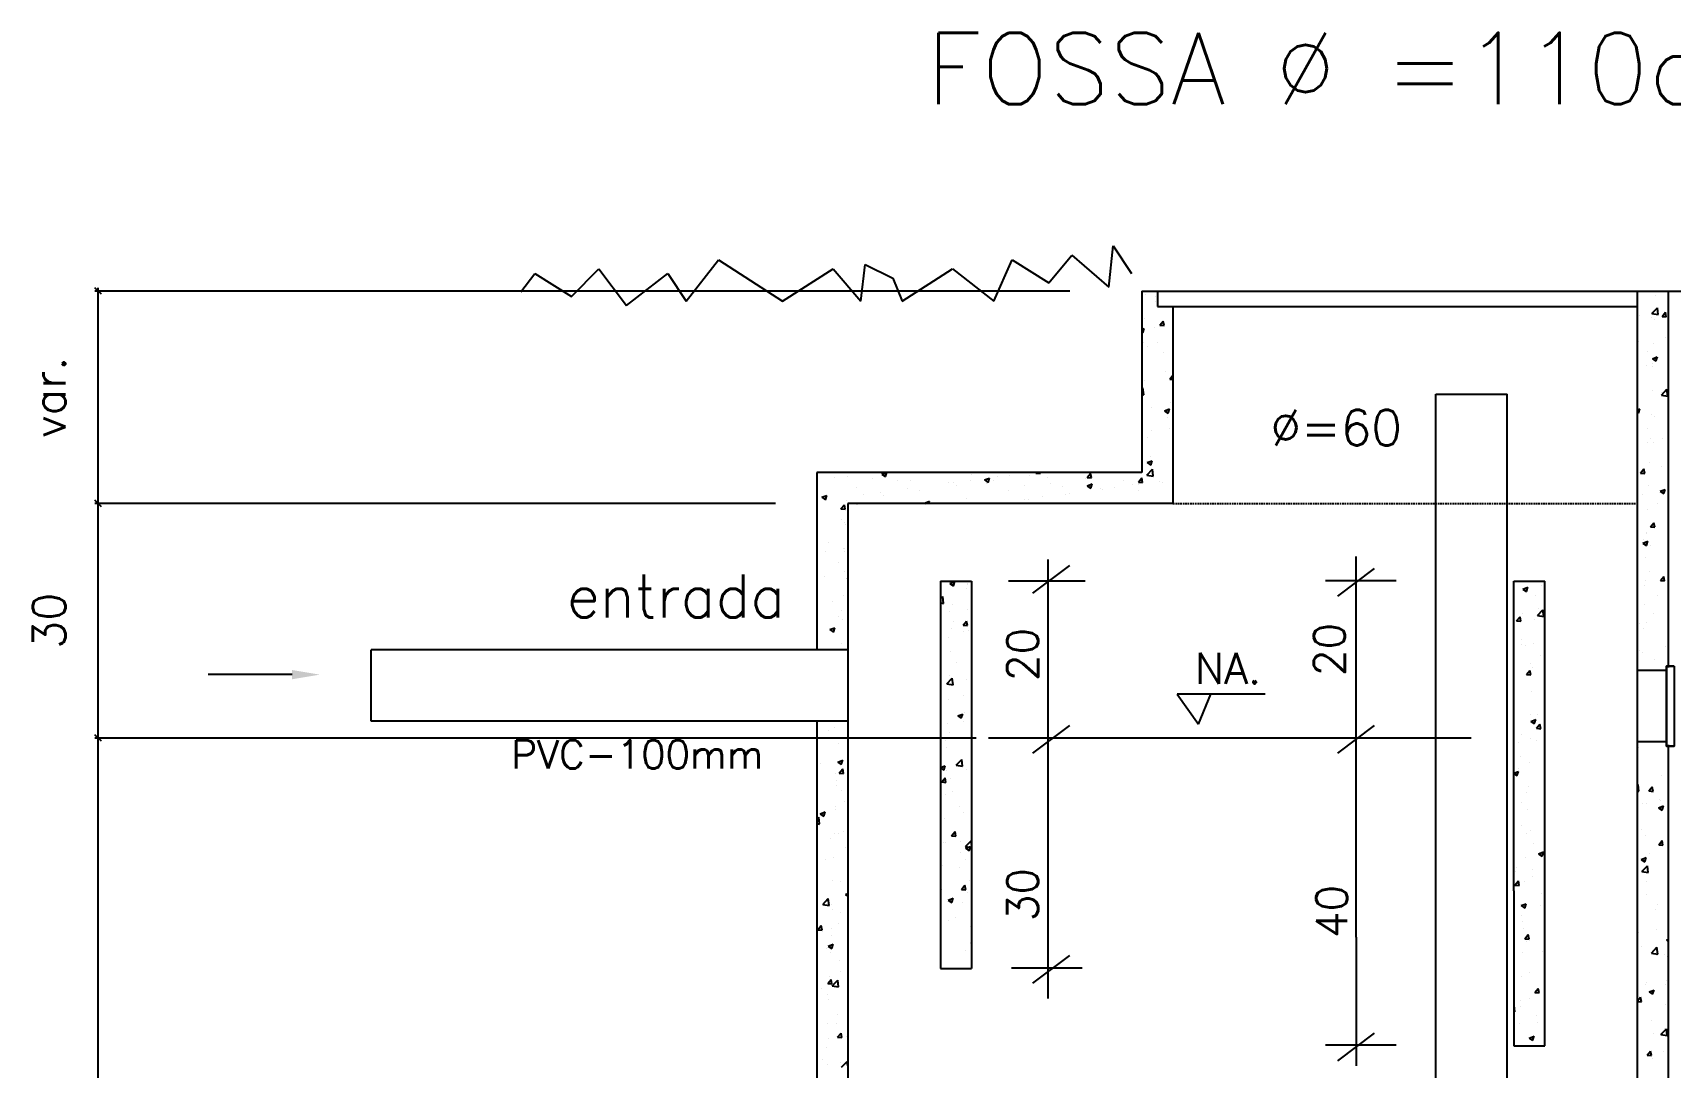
# Model space of a CAD drawing. Extents: x -435 to 5505, y -2177 to 2023.
# Drawn here: x 2892 to 3393, y -794 to -477 of the extents above; entities that cross this region are included whole.
import ezdxf
from ezdxf.enums import TextEntityAlignment as Align

# ---------------------------------------------------------------- set-up
doc = ezdxf.new("R2010")
doc.units = 0
doc.header["$MEASUREMENT"] = 0
doc.linetypes.add('DASHED', pattern=[0.75, 0.5, -0.25])
doc.layers.get('0').update_dxf_attribs({"linetype": 'CONTINUOUS'})
doc.layers.get('DEFPOINTS').update_dxf_attribs({"linetype": 'CONTINUOUS'})
for name, color, linetype in [('COTAS', 1, 'CONTINUOUS'), ('HIDRA', 1, 'CONTINUOUS'), ('TXT', 7, 'CONTINUOUS')]:
    doc.layers.add(name, color=color, linetype=linetype)
doc.styles.add('ROMANS', font='romans')
doc.styles.get("Standard").update_dxf_attribs({"font": 'romans.shx', "height": 8})

msp = doc.modelspace()

# ---------------------------------------------------------------- linework, layer by layer
for p, q in [((3202.60975, -553.7811), (3209.63285, -545.35765)), ((3209.63285, -545.35765), (3220.86979, -555.18501)), ((3220.86979, -555.18501), (3222.27441, -542.54983)), ((3222.27441, -542.54983), (3227.89289, -550.97329)), ((3041.0786, -556.58892), (3045.29246, -550.97329)), ((3045.29246, -550.97329), (3056.52941, -557.99283)), ((3056.52941, -557.99283), (3064.95712, -549.56938)), ((3064.95712, -549.56938), (3073.38483, -560.80065)), ((3073.38483, -560.80065), (3086.0264, -550.97329)), ((3086.0264, -550.97329), (3091.64488, -559.39674)), ((3091.64488, -559.39674), (3101.47721, -546.76156)), ((3101.47721, -546.76156), (3121.14187, -559.39674)), ((3121.14187, -559.39674), (3136.59267, -549.56938)), ((3136.59267, -549.56938), (3145.02039, -559.39674)), ((3145.02039, -559.39674), (3146.42501, -548.16547)), ((3146.42501, -548.16547), (3154.85271, -552.37719)), ((3157.66195, -559.39674), (3173.11276, -549.56938)), ((3173.11276, -549.56938), (3185.75433, -559.39674)), ((3185.75433, -559.39674), (3191.3728, -546.76156)), ((3191.3728, -546.76156), (3202.60975, -553.7811)), ((3154.85271, -552.37719), (3157.66195, -559.39674)), ((3231.05328, -556.33171), (3231.05328, -611.83201)), ((3235.79103, -556.33171), (3235.79103, -561.06946)), ((3382.66129, -672.34676), (3382.66129, -556.33171)), ((3392.13679, -671.43084), (3392.13679, -556.33171)), ((3235.79103, -561.06946), (3382.66129, -561.06946)), ((3240.52878, -561.06946), (3240.52878, -621.30751)), ((3131.56052, -611.83201), (3131.56052, -666.02713)), ((3231.05328, -611.83201), (3131.56052, -611.83201)), ((3240.52878, -621.30751), (3141.03602, -621.30751)), ((3141.03602, -621.30751), (3141.03602, -687.86713)), ((3344.75929, -739.75127), (3344.75929, -644.99626)), ((3344.75929, -644.99626), (3354.23479, -644.99626)), ((3354.23479, -739.75127), (3354.23479, -644.99626)), ((2971.07682, -673.61384), (2945.40154, -673.61384)), ((3382.66129, -964.27211), (3382.66129, -672.34676)), ((3268.76996, -679.62036), (3241.86083, -679.62036)), ((3241.86083, -679.62036), (3248.31902, -688.76484)), ((3248.31902, -688.76484), (3252.0863, -679.62036)), ((3131.56052, -687.86713), (3131.56052, -957.68778)), ((3141.03602, -687.86713), (3141.03602, -954.05048)), ((3392.13679, -968.51599), (3392.13679, -695.1023)), ((3344.75929, -739.75127), (3344.75929, -787.12877)), ((3354.23479, -787.12877), (3354.23479, -739.75127)), ((3344.75929, -787.12877), (3354.23479, -787.12877))]:
    msp.add_line(p, q)
at = {"color": 0, "linetype": 'CONTINUOUS'}
for p, q in [((3232.01789, -557.37985), (3232.01789, -557.37985)), ((3235.27796, -559.66927), (3235.27796, -559.66927)), ((3235.31312, -558.08032), (3235.31312, -558.08032)), ((3388.13162, -557.72214), (3388.13162, -557.72214)), ((3231.75232, -564.65025), (3231.75232, -564.65025)), ((3236.51646, -566.80253), (3237.56935, -565.54775)), ((3237.82246, -566.91664), (3237.56994, -565.54765)), ((3383.23357, -563.7632), (3383.23357, -563.7632)), ((3386.87599, -564.4841), (3386.87599, -564.4841)), ((3387.028, -563.24075), (3388.72909, -561.46785)), ((3387.028, -563.24075), (3388.97038, -563.54199)), ((3387.86605, -564.99254), (3387.86605, -564.99254)), ((3388.70099, -563.0434), (3388.70099, -563.0434)), ((3388.97098, -563.54211), (3388.72969, -561.46797)), ((3390.13576, -564.07972), (3391.18864, -562.82494)), ((3390.13576, -564.07972), (3391.44117, -564.19393)), ((3391.44176, -564.19395), (3391.18923, -562.82496)), ((3231.05328, -568.01896), (3231.76128, -567.74718)), ((3231.05328, -568.8881), (3231.31844, -569.06696)), ((3231.06012, -569.24045), (3231.06012, -569.24045)), ((3231.31903, -569.06685), (3231.76186, -567.74708)), ((3234.99994, -567.56342), (3234.99994, -567.56342)), ((3236.51646, -566.80253), (3237.82187, -566.91674)), ((3240.36443, -566.4285), (3240.36443, -566.4285)), ((3391.22706, -570.56838), (3391.22706, -570.56838)), ((3231.48674, -571.92065), (3231.48674, -571.92065)), ((3232.86084, -573.41013), (3232.86084, -573.41013)), ((3235.66503, -572.17411), (3235.66503, -572.17411)), ((3237.52601, -575.08841), (3237.52601, -575.08841)), ((3382.95555, -571.65735), (3382.95555, -571.65735)), ((3385.63787, -574.83042), (3385.63787, -574.83042)), ((3387.60048, -572.26294), (3387.60048, -572.26294)), ((3231.22117, -579.19105), (3231.22117, -579.19105)), ((3238.37369, -580.83452), (3238.37369, -580.83452)), ((3385.48162, -579.18234), (3385.48162, -579.18234)), ((3387.1666, -577.07977), (3388.69581, -576.49276)), ((3387.1666, -577.07977), (3388.25298, -577.81254)), ((3387.2279, -578.57789), (3387.2279, -578.57789)), ((3387.3349, -579.53334), (3387.3349, -579.53334)), ((3388.25356, -577.81256), (3388.69639, -576.49279)), ((3231.05328, -586.26269), (3231.36033, -585.94268)), ((3231.60221, -588.01683), (3231.36092, -585.94269)), ((3231.78057, -583.70236), (3231.78057, -583.70236)), ((3239.54679, -583.2304), (3240.52878, -582.06011)), ((3239.54679, -583.2304), (3240.52878, -583.31632)), ((3231.05328, -587.93178), (3231.60163, -588.01682)), ((3239.82819, -590.50042), (3239.82819, -590.50042)), ((3387.06933, -586.80375), (3387.06933, -586.80375)), ((3389.92353, -588.13044), (3391.62462, -586.35754)), ((3389.92353, -588.13044), (3391.86591, -588.43168)), ((3389.93656, -587.2383), (3389.93656, -587.2383)), ((3391.86649, -588.4318), (3391.6252, -586.35766)), ((3234.12069, -591.99466), (3234.12069, -591.99466)), ((3237.95451, -592.96466), (3239.48372, -592.37766)), ((3237.95451, -592.96466), (3239.04088, -593.69743)), ((3238.7256, -594.92831), (3238.7256, -594.92831)), ((3239.04145, -593.69733), (3239.48429, -592.37756)), ((3240.30003, -594.0843), (3240.30003, -594.0843)), ((3382.66129, -592.60662), (3383.3818, -592.33004)), ((3382.66129, -593.46252), (3382.93897, -593.64981)), ((3382.93954, -593.64983), (3383.38237, -592.33006)), ((3386.80376, -594.07415), (3386.80376, -594.07415)), ((3387.7838, -594.59435), (3387.7838, -594.59435)), ((3234.08275, -599.11437), (3234.08275, -599.11437)), ((3239.55017, -598.39458), (3239.55017, -598.39458)), ((3385.68355, -598.39844), (3385.68355, -598.39844)), ((3232.79644, -601.06593), (3232.79644, -601.06593)), ((3385.57348, -602.48622), (3385.57348, -602.48622)), ((3386.53819, -601.34455), (3386.53819, -601.34455)), ((3387.50578, -602.4885), (3387.50578, -602.4885)), ((3390.28847, -601.33209), (3390.28847, -601.33209)), ((3232.55478, -612.60526), (3234.25586, -610.83236)), ((3232.64051, -608.80194), (3234.16971, -608.21493)), ((3232.64051, -608.80194), (3233.72688, -609.53471)), ((3233.72743, -609.53461), (3234.17027, -608.21483)), ((3233.80474, -607.00853), (3233.80474, -607.00853)), ((3234.49772, -612.90652), (3234.25642, -610.83237)), ((3383.56178, -611.99284), (3384.61467, -610.73806)), ((3384.86775, -612.10707), (3384.61522, -610.73808)), ((3386.27262, -608.61495), (3386.27262, -608.61495)), ((3390.03185, -610.01349), (3390.03185, -610.01349)), ((3136.85804, -613.24913), (3136.85804, -613.24913)), ((3141.00269, -613.08502), (3141.00269, -613.08502)), ((3148.51672, -613.74173), (3148.51672, -613.74173)), ((3151.51624, -612.34779), (3152.85989, -611.83201)), ((3151.51624, -612.34779), (3152.60261, -613.08055)), ((3152.60316, -613.08039), (3153.02204, -611.83201)), ((3156.37573, -614.18369), (3156.37573, -614.18369)), ((3160.1754, -614.23433), (3160.1754, -614.23433)), ((3169.11251, -611.9974), (3169.11251, -611.9974)), ((3171.83408, -614.72692), (3171.83408, -614.72692)), ((3173.27334, -614.97764), (3173.27334, -614.97764)), ((3174.32551, -615.78201), (3174.32551, -615.78201)), ((3178.74076, -614.25784), (3178.74076, -614.25784)), ((3178.88785, -612.28587), (3178.88785, -612.28587)), ((3182.90314, -614.0969), (3184.43235, -613.5099)), ((3182.90314, -614.0969), (3183.98951, -614.82967)), ((3183.49277, -615.21952), (3183.49277, -615.21952)), ((3183.99007, -614.82953), (3184.4329, -613.50976)), ((3185.53897, -614.24424), (3185.53897, -614.24424)), ((3187.01227, -613.16887), (3187.01227, -613.16887)), ((3190.54653, -612.77847), (3190.54653, -612.77847)), ((3195.15145, -615.71212), (3195.15145, -615.71212)), ((3196.57049, -612.84608), (3196.57049, -612.84608)), ((3198.61256, -611.97463), (3198.73224, -611.83201)), ((3198.61256, -611.97463), (3199.91797, -612.08884)), ((3199.91853, -612.08872), (3199.87117, -611.83201)), ((3202.20521, -613.27106), (3202.20521, -613.27106)), ((3202.92699, -615.26784), (3202.92699, -615.26784)), ((3213.86389, -613.76366), (3213.86389, -613.76366)), ((3214.27752, -613.34514), (3215.33041, -612.09036)), ((3214.27752, -613.34514), (3215.58294, -613.45935)), ((3214.29005, -615.84602), (3215.81925, -615.25901)), ((3214.29005, -615.84602), (3215.37642, -616.57879)), ((3215.58349, -613.45924), (3215.33096, -612.09025)), ((3215.37697, -616.57867), (3215.81981, -615.2589)), ((3215.66378, -613.08155), (3215.66378, -613.08155)), ((3225.52258, -614.25626), (3225.52258, -614.25626)), ((3228.0593, -615.62248), (3228.0593, -615.62248)), ((3229.89332, -615.54306), (3229.89332, -615.54306)), ((3229.94249, -614.71565), (3230.99537, -613.46087)), ((3229.94249, -614.71565), (3231.2479, -614.82986)), ((3231.24845, -614.82976), (3230.99592, -613.46077)), ((3232.55478, -612.60526), (3234.49715, -612.9065)), ((3236.3308, -614.53351), (3236.3308, -614.53351)), ((3237.18126, -614.74886), (3237.18126, -614.74886)), ((3383.56178, -611.99284), (3384.86719, -612.10705)), ((3386.00705, -615.88535), (3386.00705, -615.88535)), ((3131.94829, -620.41818), (3131.94829, -620.41818)), ((3133.16578, -619.39187), (3134.69498, -618.80486)), ((3133.16578, -619.39187), (3134.25215, -620.12464)), ((3134.2527, -620.12446), (3134.69553, -618.80468)), ((3140.73712, -620.35543), (3140.73712, -620.35543)), ((3143.63894, -616.36998), (3143.63894, -616.36998)), ((3145.74135, -618.60229), (3145.74135, -618.60229)), ((3151.20877, -617.88249), (3151.20877, -617.88249)), ((3151.95057, -618.81766), (3151.95057, -618.81766)), ((3159.48028, -616.79353), (3159.48028, -616.79353)), ((3162.9821, -617.41949), (3162.9821, -617.41949)), ((3164.55269, -621.14098), (3166.08189, -620.55398)), ((3165.82955, -621.30751), (3166.08244, -620.55383)), ((3177.45342, -619.64043), (3177.45342, -619.64043)), ((3190.19021, -617.45414), (3190.19021, -617.45414)), ((3195.05989, -619.96693), (3195.05989, -619.96693)), ((3196.30492, -620.11648), (3196.30492, -620.11648)), ((3200.52731, -619.24713), (3200.52731, -619.24713)), ((3206.81013, -616.20472), (3206.81013, -616.20472)), ((3207.64833, -618.479), (3207.64833, -618.479)), ((3208.79881, -618.15817), (3208.79881, -618.15817)), ((3218.46881, -616.69732), (3218.46881, -616.69732)), ((3218.86179, -616.94123), (3218.86179, -616.94123)), ((3222.59187, -616.34228), (3222.59187, -616.34228)), ((3230.12749, -617.18992), (3230.12749, -617.18992)), ((3384.28641, -618.62744), (3384.28641, -618.62744)), ((3389.57504, -617.54752), (3391.10425, -616.96051)), ((3389.57504, -617.54752), (3390.66141, -618.28029)), ((3390.66196, -618.28031), (3391.10479, -616.96054)), ((3138.98304, -622.92048), (3140.03593, -621.6657)), ((3138.98304, -622.92048), (3140.28845, -623.03469)), ((3139.5667, -621.90954), (3139.5667, -621.90954)), ((3140.289, -623.03452), (3140.03647, -621.66553)), ((3143.87384, -621.30751), (3143.91721, -621.26231)), ((3143.92303, -621.30751), (3143.91777, -621.26226)), ((3164.55269, -621.14098), (3164.79957, -621.30751)), ((3385.74148, -623.15576), (3385.74148, -623.15576)), ((3388.74412, -621.15264), (3388.74412, -621.15264)), ((3139.24306, -626.19931), (3139.24306, -626.19931)), ((3139.99591, -627.21624), (3139.99591, -627.21624)), ((3140.47154, -627.62583), (3140.47154, -627.62583)), ((3385.47591, -630.42616), (3385.47591, -630.42616)), ((3385.50908, -630.14202), (3385.50908, -630.14202)), ((3386.59211, -628.42071), (3387.645, -627.16593)), ((3386.59211, -628.42071), (3387.89752, -628.53492)), ((3387.89806, -628.53495), (3387.64554, -627.16596)), ((3134.25047, -635.83019), (3134.25047, -635.83019)), ((3135.31369, -633.06968), (3135.31369, -633.06968)), ((3139.7179, -635.1104), (3139.7179, -635.1104)), ((3139.91861, -636.00333), (3139.91861, -636.00333)), ((3140.20597, -634.89623), (3140.20597, -634.89623)), ((3384.26103, -633.3848), (3385.79024, -632.79779)), ((3384.26103, -633.3848), (3385.34741, -634.11756)), ((3384.39902, -632.2541), (3384.39902, -632.2541)), ((3385.34794, -634.11758), (3385.79078, -632.79781)), ((3386.58859, -634.03945), (3386.58859, -634.03945)), ((3392.05602, -633.31965), (3392.05602, -633.31965)), ((3138.34135, -639.23044), (3138.34135, -639.23044)), ((3385.21033, -637.69656), (3385.21033, -637.69656)), ((3133.97246, -643.72435), (3133.97246, -643.72435)), ((3139.9404, -642.16663), (3139.9404, -642.16663)), ((3140.88822, -644.02234), (3141.03602, -643.96561)), ((3140.88822, -644.02234), (3141.03602, -644.12204)), ((3172.27513, -645.77146), (3173.80433, -645.18445)), ((3172.27513, -645.77146), (3173.3615, -646.50422)), ((3173.36203, -646.50408), (3173.80486, -645.18431)), ((3177.60331, -646.14153), (3177.60331, -646.14153)), ((3177.82357, -645.80879), (3177.82357, -645.80879)), ((3384.94476, -644.96696), (3384.94476, -644.96696)), ((3386.31058, -641.9336), (3386.31058, -641.9336)), ((3389.62244, -644.84859), (3390.67532, -643.59381)), ((3389.62244, -644.84859), (3390.92785, -644.9628)), ((3390.92838, -644.96282), (3390.67585, -643.59383)), ((3391.8047, -643.90684), (3391.8047, -643.90684)), ((3139.67483, -649.43703), (3139.67483, -649.43703)), ((3169.46253, -650.45349), (3170.12128, -649.76693)), ((3170.36311, -651.84103), (3170.12182, -649.76689)), ((3177.38902, -647.29623), (3177.38902, -647.29623)), ((3347.56012, -647.47296), (3349.08933, -646.88595)), ((3347.56012, -647.47296), (3348.64649, -648.20573)), ((3348.64702, -648.20572), (3349.08985, -646.88594)), ((3351.35637, -649.54038), (3351.35637, -649.54038)), ((3353.31117, -646.27806), (3353.31117, -646.27806)), ((3384.75093, -646.3479), (3384.75093, -646.3479)), ((3388.83664, -649.45859), (3388.83664, -649.45859)), ((3136.49852, -651.24933), (3136.49852, -651.24933)), ((3138.37426, -655.82388), (3138.37426, -655.82388)), ((3139.17866, -653.85511), (3139.17866, -653.85511)), ((3169.46253, -651.70148), (3170.36258, -651.84107)), ((3172.07813, -654.42274), (3172.07813, -654.42274)), ((3172.99765, -652.13402), (3172.99765, -652.13402)), ((3177.54555, -653.70294), (3177.54555, -653.70294)), ((3345.65788, -657.16495), (3346.71077, -655.91017)), ((3346.96381, -657.27915), (3346.71129, -655.91016)), ((3347.56573, -654.89201), (3347.56573, -654.89201)), ((3351.99303, -655.56962), (3353.69411, -653.79673)), ((3351.99303, -655.56962), (3353.9354, -655.87087)), ((3352.48354, -653.53051), (3352.48354, -653.53051)), ((3353.03315, -654.17221), (3353.03315, -654.17221)), ((3353.93593, -655.87095), (3353.69464, -653.79681)), ((3384.67919, -652.23736), (3384.67919, -652.23736)), ((3387.45959, -655.00831), (3387.45959, -655.00831)), ((3135.57422, -659.85962), (3137.10342, -659.27261)), ((3135.57422, -659.85962), (3136.66059, -660.59239)), ((3136.6611, -660.59221), (3137.10394, -659.27244)), ((3139.40926, -656.70743), (3139.40926, -656.70743)), ((3172.73208, -659.40442), (3172.73208, -659.40442)), ((3173.35031, -657.30167), (3173.35031, -657.30167)), ((3176.37362, -658.51725), (3177.42651, -657.26247)), ((3176.37362, -658.51725), (3177.67904, -658.63146)), ((3176.48731, -660.32737), (3176.48731, -660.32737)), ((3177.67955, -658.63132), (3177.42703, -657.26233)), ((3177.95523, -660.23533), (3177.95523, -660.23533)), ((3345.65788, -657.16495), (3346.96329, -657.27916)), ((3351.0908, -656.81078), (3351.0908, -656.81078)), ((3383.09121, -658.07254), (3383.09121, -658.07254)), ((3384.41362, -659.50776), (3384.41362, -659.50776)), ((3385.44468, -657.79782), (3385.44468, -657.79782)), ((3391.98348, -658.01527), (3392.13679, -657.95642)), ((3391.98348, -658.01527), (3392.13679, -658.11868)), ((3139.14369, -663.97784), (3139.14369, -663.97784)), ((3171.80012, -662.31689), (3171.80012, -662.31689)), ((3347.23432, -664.3567), (3347.23432, -664.3567)), ((3347.28771, -662.78616), (3347.28771, -662.78616)), ((3348.23054, -664.69065), (3348.23054, -664.69065)), ((3350.82523, -664.08118), (3350.82523, -664.08118)), ((3383.20658, -666.16844), (3383.20658, -666.16844)), ((3391.13883, -664.87061), (3391.13883, -664.87061)), ((3172.46651, -666.67482), (3172.46651, -666.67482)), ((3174.32618, -669.84188), (3174.32618, -669.84188)), ((3349.81378, -670.31115), (3349.81378, -670.31115)), ((3352.83546, -667.62431), (3352.83546, -667.62431)), ((3384.14805, -666.77817), (3384.14805, -666.77817)), ((3387.8115, -669.1021), (3387.8115, -669.1021)), ((3171.31573, -676.42951), (3173.01681, -674.65661)), ((3172.20094, -673.94522), (3172.20094, -673.94522)), ((3173.25862, -676.73072), (3173.01732, -674.65658)), ((3177.32462, -674.95203), (3177.32462, -674.95203)), ((3348.68821, -673.59282), (3349.7411, -672.33804)), ((3348.68821, -673.59282), (3349.99362, -673.70703)), ((3349.99413, -673.70702), (3349.7416, -672.33804)), ((3350.55966, -671.35158), (3350.55966, -671.35158)), ((3171.31573, -676.42951), (3173.2581, -676.73076)), ((3176.41088, -680.05588), (3176.41088, -680.05588)), ((3350.29408, -678.62198), (3350.29408, -678.62198)), ((3171.93537, -681.21563), (3171.93537, -681.21563)), ((3174.68357, -686.23921), (3176.21277, -685.6522)), ((3175.77043, -686.97183), (3176.21327, -685.65206)), ((3176.62837, -685.25389), (3176.62837, -685.25389)), ((3350.02851, -685.89239), (3350.02851, -685.89239)), ((3352.11596, -685.72316), (3352.11596, -685.72316)), ((3135.30332, -690.69444), (3135.30332, -690.69444)), ((3137.08973, -689.67955), (3137.08973, -689.67955)), ((3171.6698, -688.48603), (3171.6698, -688.48603)), ((3172.06577, -691.15734), (3172.06577, -691.15734)), ((3174.68357, -686.23921), (3175.76994, -686.97198)), ((3176.42291, -687.98317), (3176.42291, -687.98317)), ((3349.96856, -687.94071), (3351.49776, -687.3537)), ((3349.96856, -687.94071), (3351.05493, -688.67348)), ((3351.05542, -688.67347), (3351.49826, -687.3537)), ((3351.29111, -687.44485), (3351.29111, -687.44485)), ((3351.71854, -690.0207), (3352.77142, -688.76592)), ((3351.71854, -690.0207), (3353.02395, -690.13491)), ((3353.02444, -690.1349), (3352.77192, -688.76591)), ((3138.0814, -693.05944), (3138.0814, -693.05944)), ((3138.21255, -694.54205), (3138.21255, -694.54205)), ((3170.88293, -693.86784), (3170.88293, -693.86784)), ((3171.40423, -695.75643), (3171.40423, -695.75643)), ((3176.35035, -693.14804), (3176.35035, -693.14804)), ((3346.37052, -694.33712), (3346.37052, -694.33712)), ((3347.16992, -692.0125), (3347.16992, -692.0125)), ((3349.76294, -693.16279), (3349.76294, -693.16279)), ((3351.83795, -693.61732), (3351.83795, -693.61732)), ((3383.08576, -695.85977), (3383.08576, -695.85977)), ((3132.83672, -700.83968), (3132.83672, -700.83968)), ((3137.81583, -700.32985), (3137.81583, -700.32985)), ((3137.98265, -700.32737), (3139.51186, -699.74036)), ((3137.98265, -700.32737), (3139.06902, -701.06014)), ((3139.06951, -701.05996), (3139.51234, -699.74019)), ((3174.21125, -701.3192), (3175.91234, -699.5463)), ((3176.15412, -701.6204), (3175.91283, -699.54626)), ((3178.87642, -700.67303), (3178.87642, -700.67303)), ((3346.946, -698.54632), (3346.946, -698.54632)), ((3349.49737, -700.43319), (3349.49737, -700.43319)), ((3137.44164, -703.77334), (3137.44164, -703.77334)), ((3137.6055, -706.10645), (3137.6055, -706.10645)), ((3138.46972, -703.68936), (3139.52261, -702.43458)), ((3138.46972, -703.68936), (3139.77514, -703.80357)), ((3139.77562, -703.8034), (3139.52309, -702.43441)), ((3169.46253, -702.0408), (3170.89876, -701.48948)), ((3169.46253, -702.13919), (3170.45593, -702.80925)), ((3169.79965, -706.43037), (3170.85253, -705.17559)), ((3170.45641, -702.8091), (3170.89925, -701.48933)), ((3170.60491, -701.762), (3170.60491, -701.762)), ((3171.10554, -706.54443), (3170.85302, -705.17544)), ((3171.13866, -703.02683), (3171.13866, -703.02683)), ((3172.41768, -705.25114), (3172.41768, -705.25114)), ((3174.21125, -701.3192), (3176.15363, -701.62044)), ((3177.26022, -702.60784), (3177.26022, -702.60784)), ((3344.75929, -703.73778), (3346.18375, -703.19098)), ((3344.75929, -703.84863), (3345.74092, -704.51075)), ((3345.7414, -704.51074), (3346.18424, -703.19097)), ((3346.09251, -702.23127), (3346.09251, -702.23127)), ((3382.82019, -703.13017), (3382.82019, -703.13017)), ((3389.94362, -704.31571), (3389.94362, -704.31571)), ((3137.55026, -707.60025), (3137.55026, -707.60025)), ((3139.04986, -709.16671), (3139.04986, -709.16671)), ((3169.79965, -706.43037), (3171.10506, -706.54458)), ((3170.87308, -710.29723), (3170.87308, -710.29723)), ((3173.13098, -709.28698), (3173.13098, -709.28698)), ((3348.61857, -709.75625), (3348.61857, -709.75625)), ((3349.2318, -707.70359), (3349.2318, -707.70359)), ((3382.66129, -707.32904), (3382.79371, -707.19103)), ((3382.66129, -709.20721), (3383.035, -709.26517)), ((3383.03549, -709.26527), (3382.7942, -707.19113)), ((3386.07879, -709.18959), (3387.13168, -707.93481)), ((3386.07879, -709.18959), (3387.38421, -709.3038)), ((3387.38468, -709.30382), (3387.13216, -707.93483)), ((3131.86006, -714.7204), (3131.86006, -714.7204)), ((3132.66865, -716.16465), (3134.19785, -715.57764)), ((3132.66865, -716.16465), (3133.75502, -716.89741)), ((3133.75549, -716.89724), (3134.19832, -715.57746)), ((3137.28469, -714.87065), (3137.28469, -714.87065)), ((3137.32748, -714.0006), (3137.32748, -714.0006)), ((3140.1503, -712.43375), (3140.1503, -712.43375)), ((3175.12634, -713.91154), (3175.12634, -713.91154)), ((3176.35851, -715.63897), (3176.35851, -715.63897)), ((3347.29792, -712.64011), (3347.29792, -712.64011)), ((3348.96623, -714.97399), (3348.96623, -714.97399)), ((3384.19818, -712.92966), (3384.19818, -712.92966)), ((3385.31588, -713.10943), (3385.31588, -713.10943)), ((3389.07791, -714.3203), (3390.60711, -713.73329)), ((3389.07791, -714.3203), (3390.16428, -715.05307)), ((3389.32773, -711.67685), (3389.32773, -711.67685)), ((3389.6656, -712.20986), (3389.6656, -712.20986)), ((3390.16475, -715.05309), (3390.60758, -713.73332)), ((3131.56052, -717.86297), (3132.19078, -717.20612)), ((3131.56052, -719.14509), (3132.43207, -719.28026)), ((3132.43255, -719.28019), (3132.19126, -717.20605)), ((3170.60751, -717.56763), (3170.60751, -717.56763)), ((3347.10552, -719.66831), (3347.10552, -719.66831)), ((3383.92017, -720.82381), (3383.92017, -720.82381)), ((3131.58204, -722.61455), (3131.58204, -722.61455)), ((3135.89729, -723.59389), (3135.89729, -723.59389)), ((3137.01912, -722.14105), (3137.01912, -722.14105)), ((3138.14815, -722.19785), (3138.14815, -722.19785)), ((3139.85355, -721.52559), (3139.85355, -721.52559)), ((3170.34194, -724.83804), (3170.34194, -724.83804)), ((3170.87334, -725.07168), (3170.87334, -725.07168)), ((3172.82998, -722.85825), (3173.88286, -721.60347)), ((3172.82998, -722.85825), (3174.13539, -722.97246)), ((3174.13586, -722.97231), (3173.88333, -721.60332)), ((3175.43316, -724.699), (3175.43316, -724.699)), ((3177.092, -726.70696), (3178.62121, -726.11995)), ((3177.10678, -726.20888), (3178.80787, -724.43599)), ((3177.10678, -726.20888), (3178.93803, -726.49289)), ((3178.17884, -727.43958), (3178.62167, -726.11981)), ((3178.93803, -725.55074), (3178.80834, -724.43595)), ((3348.70066, -722.24439), (3348.70066, -722.24439)), ((3350.00657, -721.30052), (3350.00657, -721.30052)), ((3350.92076, -725.16827), (3350.92076, -725.16827)), ((3384.98262, -722.77831), (3384.98262, -722.77831)), ((3389.10912, -725.61747), (3390.16201, -724.36268)), ((3389.10912, -725.61747), (3390.41454, -725.73167)), ((3390.415, -725.7317), (3390.16247, -724.36271)), ((3134.10811, -730.13954), (3134.10811, -730.13954)), ((3136.75355, -729.41145), (3136.75355, -729.41145)), ((3140.50221, -726.52754), (3140.50221, -726.52754)), ((3175.47826, -728.00534), (3175.47826, -728.00534)), ((3177.092, -726.70696), (3178.17837, -727.43973)), ((3177.19582, -730.26364), (3177.19582, -730.26364)), ((3348.43509, -729.5148), (3348.43509, -729.5148)), ((3352.37699, -728.40846), (3353.9062, -727.82145)), ((3352.37699, -728.40846), (3353.46336, -729.14123)), ((3353.46383, -729.14122), (3353.90666, -727.82145)), ((3383.7639, -730.15758), (3385.2931, -729.57057)), ((3383.7639, -730.15758), (3384.85027, -730.89034)), ((3384.85073, -730.89036), (3385.29357, -729.57059)), ((3386.44623, -728.3488), (3386.44623, -728.3488)), ((3169.68772, -733.31295), (3169.68772, -733.31295)), ((3170.07637, -732.10844), (3170.07637, -732.10844)), ((3175.15514, -732.59315), (3175.15514, -732.59315)), ((3345.17532, -733.78222), (3345.17532, -733.78222)), ((3345.75357, -732.46066), (3345.75357, -732.46066)), ((3350.35849, -735.39431), (3350.35849, -735.39431)), ((3350.64274, -733.06242), (3350.64274, -733.06242)), ((3383.98815, -733.85361), (3385.68924, -732.08072)), ((3383.98815, -733.85361), (3385.93053, -734.15486)), ((3385.931, -734.15495), (3385.6897, -732.08081)), ((3136.48798, -736.68185), (3136.48798, -736.68185)), ((3138.98546, -736.82252), (3138.98546, -736.82252)), ((3140.39109, -740.79512), (3141.03602, -740.54755)), ((3140.39109, -740.79512), (3141.03602, -741.23014)), ((3169.8108, -739.37884), (3169.8108, -739.37884)), ((3175.86031, -739.28612), (3176.91319, -738.03134)), ((3175.86031, -739.28612), (3177.16572, -739.40033)), ((3177.16618, -739.40019), (3176.91365, -738.0312)), ((3177.68121, -740.11814), (3177.68121, -740.11814)), ((3178.18692, -736.66575), (3178.18692, -736.66575)), ((3345.14456, -737.93382), (3346.19745, -736.67904)), ((3345.14456, -737.93382), (3346.44998, -738.04803)), ((3346.45043, -738.04802), (3346.19791, -736.67903)), ((3348.16951, -736.7852), (3348.16951, -736.7852)), ((3353.16881, -740.58741), (3353.16881, -740.58741)), ((3385.25148, -740.76523), (3385.25148, -740.76523)), ((3385.33453, -736.87211), (3385.33453, -736.87211)), ((3133.38522, -743.8687), (3135.0863, -742.0958)), ((3133.38522, -743.8687), (3135.3276, -744.16994)), ((3135.32806, -744.16987), (3135.08676, -742.09573)), ((3136.2224, -743.95226), (3136.2224, -743.95226)), ((3136.41029, -745.55156), (3136.41029, -745.55156)), ((3171.778, -742.54424), (3173.3072, -741.95723)), ((3171.778, -742.54424), (3172.86437, -743.277)), ((3172.86482, -743.27686), (3173.30765, -741.95708)), ((3176.29411, -743.29477), (3176.29411, -743.29477)), ((3344.8973, -741.67637), (3344.8973, -741.67637)), ((3347.06299, -744.24574), (3348.59219, -743.65873)), ((3347.06299, -744.24574), (3348.14936, -744.9785)), ((3347.90394, -744.0556), (3347.90394, -744.0556)), ((3348.14981, -744.97849), (3348.59264, -743.65872)), ((3353.06715, -744.05472), (3353.06715, -744.05472)), ((3388.04319, -745.53252), (3388.04319, -745.53252)), ((3388.74842, -743.76081), (3388.74842, -743.76081)), ((3131.89575, -751.60248), (3132.94863, -750.3477)), ((3131.9041, -748.78915), (3131.9041, -748.78915)), ((3133.20161, -751.71651), (3132.94908, -750.34752)), ((3135.95683, -751.22266), (3135.95683, -751.22266)), ((3138.08375, -749.85365), (3138.08375, -749.85365)), ((3138.95786, -746.34809), (3138.95786, -746.34809)), ((3169.54523, -746.64924), (3169.54523, -746.64924)), ((3171.93577, -748.73209), (3171.93577, -748.73209)), ((3173.93391, -747.82588), (3173.93391, -747.82588)), ((3178.53883, -750.75954), (3178.53883, -750.75954)), ((3347.04112, -747.32411), (3347.04112, -747.32411)), ((3347.42337, -749.20136), (3347.42337, -749.20136)), ((3347.63837, -751.326), (3347.63837, -751.326)), ((3131.89575, -751.60248), (3133.20116, -751.71669)), ((3135.07708, -756.6324), (3136.60629, -756.04539)), ((3136.13228, -753.44571), (3136.13228, -753.44571)), ((3136.16389, -757.36499), (3136.60673, -756.04521)), ((3178.89064, -755.714), (3178.93803, -755.65752)), ((3178.89064, -755.714), (3178.93803, -755.71815)), ((3348.17489, -754.3617), (3349.22778, -753.10692)), ((3348.17489, -754.3617), (3349.48031, -754.47591)), ((3348.81414, -755.21486), (3348.81414, -755.21486)), ((3349.48075, -754.4759), (3349.22822, -753.10691)), ((3383.00298, -752.37476), (3383.00298, -752.37476)), ((3388.4704, -751.65497), (3388.4704, -751.65497)), ((3391.48634, -754.78805), (3392.13679, -754.53837)), ((3391.48634, -754.78805), (3392.13679, -755.22678)), ((3391.99272, -752.62482), (3391.99272, -752.62482)), ((3134.61276, -757.44955), (3134.61276, -757.44955)), ((3135.07708, -756.6324), (3136.16345, -757.36516)), ((3135.69126, -758.49306), (3135.69126, -758.49306)), ((3138.65834, -760.97069), (3138.65834, -760.97069)), ((3169.5888, -758.92735), (3169.5888, -758.92735)), ((3177.13142, -757.91944), (3177.13142, -757.91944)), ((3347.3728, -758.5964), (3347.3728, -758.5964)), ((3353.41906, -758.14852), (3353.41906, -758.14852)), ((3382.72496, -760.26892), (3382.72496, -760.26892)), ((3383.79019, -756.69265), (3383.79019, -756.69265)), ((3386.88368, -758.7433), (3388.58477, -756.9704)), ((3386.88368, -758.7433), (3388.82606, -759.04454)), ((3388.3951, -759.62631), (3388.3951, -759.62631)), ((3388.8265, -759.04463), (3388.58521, -756.97049)), ((3390.99647, -759.17995), (3390.99647, -759.17995)), ((3391.72715, -759.89522), (3391.72715, -759.89522)), ((3135.42569, -765.76346), (3135.42569, -765.76346)), ((3138.92106, -764.47832), (3138.92106, -764.47832)), ((3347.10723, -765.8668), (3347.10723, -765.8668)), ((3349.72555, -764.61337), (3349.72555, -764.61337)), ((3132.91291, -769.58465), (3132.91291, -769.58465)), ((3134.92608, -768.03036), (3135.97896, -766.77558)), ((3134.92608, -768.03036), (3136.23149, -768.14457)), ((3136.23192, -768.14439), (3135.9794, -766.7754)), ((3136.28075, -768.75838), (3137.98183, -766.98549)), ((3136.28075, -768.75838), (3138.22313, -769.05963)), ((3138.22356, -769.05956), (3137.98227, -766.98541)), ((3351.20522, -770.78957), (3352.25811, -769.53479)), ((3351.20522, -770.78957), (3352.51064, -770.90378)), ((3352.51106, -770.90378), (3352.25854, -769.53479)), ((3385.18708, -768.42103), (3385.18708, -768.42103)), ((3385.25103, -767.7939), (3385.25103, -767.7939)), ((3386.17234, -770.62533), (3387.70154, -770.03832)), ((3386.17234, -770.62533), (3387.25871, -771.35809)), ((3387.25914, -771.35811), (3387.70197, -770.03834)), ((3391.10376, -768.28672), (3391.10376, -768.28672)), ((3391.46158, -767.16562), (3391.46158, -767.16562)), ((3134.96467, -771.54335), (3134.96467, -771.54335)), ((3135.16012, -773.03386), (3135.16012, -773.03386)), ((3344.75929, -774.73852), (3344.8632, -774.63022)), ((3345.10493, -776.70442), (3344.86364, -774.63028)), ((3346.84166, -773.13721), (3346.84166, -773.13721)), ((3346.97672, -774.97991), (3346.97672, -774.97991)), ((3349.44753, -772.50752), (3349.44753, -772.50752)), ((3382.66129, -773.38025), (3383.58803, -772.27581)), ((3382.66129, -773.54162), (3383.84056, -773.6448)), ((3383.84099, -773.64482), (3383.58846, -772.27583)), ((3391.19601, -774.43603), (3391.19601, -774.43603)), ((3134.89455, -780.30426), (3134.89455, -780.30426)), ((3137.67333, -780.20376), (3137.67333, -780.20376)), ((3138.01935, -777.50946), (3138.01935, -777.50946)), ((3140.96053, -776.38271), (3140.96053, -776.38271)), ((3344.75929, -776.65082), (3345.1045, -776.70436)), ((3344.82095, -780.41012), (3344.82095, -780.41012)), ((3346.57609, -780.40761), (3346.57609, -780.40761)), ((3351.87471, -777.96906), (3351.87471, -777.96906)), ((3351.9736, -780.03251), (3351.9736, -780.03251)), ((3386.85076, -779.44686), (3386.85076, -779.44686)), ((3135.21509, -784.99666), (3135.21509, -784.99666)), ((3137.95641, -784.45823), (3139.00929, -783.20345)), ((3137.95641, -784.45823), (3139.26182, -784.57244)), ((3139.26224, -784.57227), (3139.00971, -783.20328)), ((3140.68251, -784.27686), (3140.68251, -784.27686)), ((3349.47142, -784.71349), (3351.00063, -784.12648)), ((3349.47142, -784.71349), (3350.55779, -785.44625)), ((3350.55821, -785.44625), (3351.00105, -784.12647)), ((3387.55321, -783.20592), (3387.55321, -783.20592)), ((3389.77921, -783.63298), (3391.48029, -781.86009)), ((3389.77921, -783.63298), (3391.72159, -783.93423)), ((3390.93044, -781.70643), (3390.93044, -781.70643)), ((3391.45567, -782.38051), (3391.45567, -782.38051)), ((3391.72201, -783.93432), (3391.48072, -781.86018)), ((3133.42032, -791.36389), (3133.42032, -791.36389)), ((3134.62898, -787.57467), (3134.62898, -787.57467)), ((3385.56548, -789.95846), (3386.61836, -788.70368)), ((3385.56548, -789.95846), (3386.87089, -790.07267)), ((3386.8713, -790.07269), (3386.61878, -788.7037)), ((3387.27519, -791.10007), (3387.27519, -791.10007)), ((3390.66487, -788.97683), (3390.66487, -788.97683)), ((3134.93707, -792.89081), (3134.93707, -792.89081)), ((3138.85667, -792.13412), (3138.85667, -792.13412)), ((3139.17627, -793.64807), (3140.87736, -791.87517)), ((3141.03602, -793.23536), (3140.87778, -791.8751))]:
    msp.add_line(p, q, dxfattribs=at)
at = {"linetype": 'DASHED'}
msp.add_line((3240.52878, -621.30751), (3382.66129, -621.30751), dxfattribs=at)
at = {"linetype": 'CONTINUOUS'}
for p, q in [((3169.46253, -644.99626), (3169.46253, -763.44002)), ((3169.46253, -644.99626), (3178.93803, -644.99626)), ((3178.93803, -644.99626), (3178.93803, -763.44002)), ((3169.46253, -763.44002), (3178.93803, -763.44002))]:
    msp.add_line(p, q, dxfattribs=at)
msp.add_solid([(2971.07682, -672.19252), (2971.07682, -675.03517), (2979.60477, -673.61384)])
at = {"layer": 'COTAS'}
for p, q in [((2912.76045, -557.33171), (2910.76045, -555.33171)), ((2911.76045, -622.30751), (2911.76045, -555.33171)), ((3208.95953, -556.33171), (2910.76045, -556.33171)), ((3231.05328, -556.33171), (4074.37284, -556.33171)), ((2912.76045, -622.30751), (2910.76045, -620.30751)), ((2912.76045, -622.30751), (2910.76045, -620.30751)), ((2911.76045, -694.00352), (2911.76045, -620.30751)), ((3118.94227, -621.30751), (2910.76045, -621.30751)), ((3197.71267, -648.72044), (3208.98015, -640.2741)), ((3202.40746, -772.60013), (3202.40746, -638.39713)), ((3296.56509, -753.83048), (3296.56509, -637.45865)), ((3190.20101, -644.96651), (3213.67494, -644.96651)), ((3308.77153, -644.96651), (3287.17552, -644.96651)), ((3290.93135, -649.65892), (3302.19884, -641.21258)), ((3197.71267, -697.59841), (3208.98015, -689.15206)), ((3290.93135, -697.5984), (3302.19884, -689.15206)), ((2912.76045, -694.00352), (2910.76045, -692.00352)), ((2912.76045, -694.00352), (2910.76045, -692.00352)), ((3180.3137, -693.00352), (2910.76045, -693.00352)), ((2911.76045, -955.05048), (2911.76045, -692.00352)), ((3296.56509, -753.83048), (3296.56509, -793.19383)), ((3197.71267, -767.90772), (3208.98015, -759.46138)), ((3191.13997, -763.21531), (3212.73598, -763.21531)), ((3290.93135, -791.64273), (3302.19884, -783.19639)), ((3308.77153, -786.95031), (3287.17552, -786.95031))]:
    msp.add_line(p, q, dxfattribs=at)
at = {"layer": 'COTAS', "linetype": 'CONTINUOUS'}
for p, q in [((3141.03602, -666.02713), (2995.31418, -666.02713)), ((2995.31418, -687.86713), (2995.31418, -666.02713)), ((3141.03602, -687.86713), (2995.31418, -687.86713))]:
    msp.add_line(p, q, dxfattribs=at)
at = {"layer": 'COTAS'}
for p in [(2911.76045, -556.33171), (2911.76045, -621.30751), (2911.76045, -621.30751), (2911.76045, -693.00352), (2911.76045, -693.00352)]:
    msp.add_point(p, dxfattribs=at)
at = {"layer": 'DEFPOINTS', "color": 0, "linetype": 'BYBLOCK'}
for p in [(3209.95953, -556.33171), (3119.94227, -621.30751), (3181.3137, -693.00352)]:
    msp.add_point(p, dxfattribs=at)
at = {"layer": 'HIDRA', "linetype": 'CONTINUOUS'}
for p, q in [((3320.96458, -963.84199), (3320.96458, -587.88862)), ((3320.96458, -587.88862), (3342.80458, -587.88862)), ((3342.80458, -963.84199), (3342.80458, -587.88862)), ((3391.49237, -672.34676, 4.368), (3382.66129, -672.34676, 4.368)), ((3391.49237, -694.18676, 4.368), (3391.49237, -672.34676, 4.368)), ((3391.49237, -694.18676, 4.368), (3382.66129, -694.18676, 4.368))]:
    msp.add_line(p, q, dxfattribs=at)
at = {"layer": 'HIDRA'}
for p, q in [((3391.49237, -671.03636, 4.368), (3391.49237, -695.49716, 4.368)), ((3393.89477, -671.03636, 4.368), (3391.49237, -671.03636, 4.368)), ((3391.49237, -695.49716, 4.368), (3393.89477, -695.49716, 4.368))]:
    msp.add_line(p, q, dxfattribs=at)
msp.add_3dface([(3393.89477, -671.03636, 4.368), (3393.89477, -695.49716, 4.368), (3391.49237, -695.49716, 4.368), (3391.49237, -671.03636, 4.368)], dxfattribs=at)
at = {"layer": 'TXT'}
msp.add_line((3331.69982, -693.00352), (3184.10352, -693.00352), dxfattribs=at)

# ---------------------------------------------------------------- texts
at = {"style": 'ROMANS'}
for s, height, p in [('FOSSA %%C =110cm', 21.84, (3165.02411, -499.20415)), ('%%c=60', 10.92, (3270.34793, -603.54961)), ('entrada', 13.104, (3055.11907, -656.12338))]:
    msp.add_text(s, height=height, dxfattribs=at).set_placement(p)
msp.add_text('NA.', height=9.475501).set_placement((3247.24265, -676.39289))
msp.add_text('PVC-100mm', height=8.736, dxfattribs=at).set_placement((3115.28818, -702.34946), align=Align.RIGHT)
at = {"layer": 'COTAS'}
for s, p in [('20', (3199.25279, -675.58412)), ('20', (3293.12416, -674.04705)), ('30', (3199.25279, -748.99501)), ('40', (3293.84556, -754.13403))]:
    msp.add_text(s, height=9.475501, rotation=90, dxfattribs=at).set_placement(p)
at = {"layer": 'COTAS', "char_height": 10, "attachment_point": 5, "rotation": 90, "style": 'ROMANS'}
for s, insert in [('\\A1;var.', (2896.76045, -588.81961)), ('\\A1;30', (2896.76045, -657.15551))]:
    msp.add_mtext(s, dxfattribs=dict(at, insert=insert))

doc.saveas('drawing.dxf')
